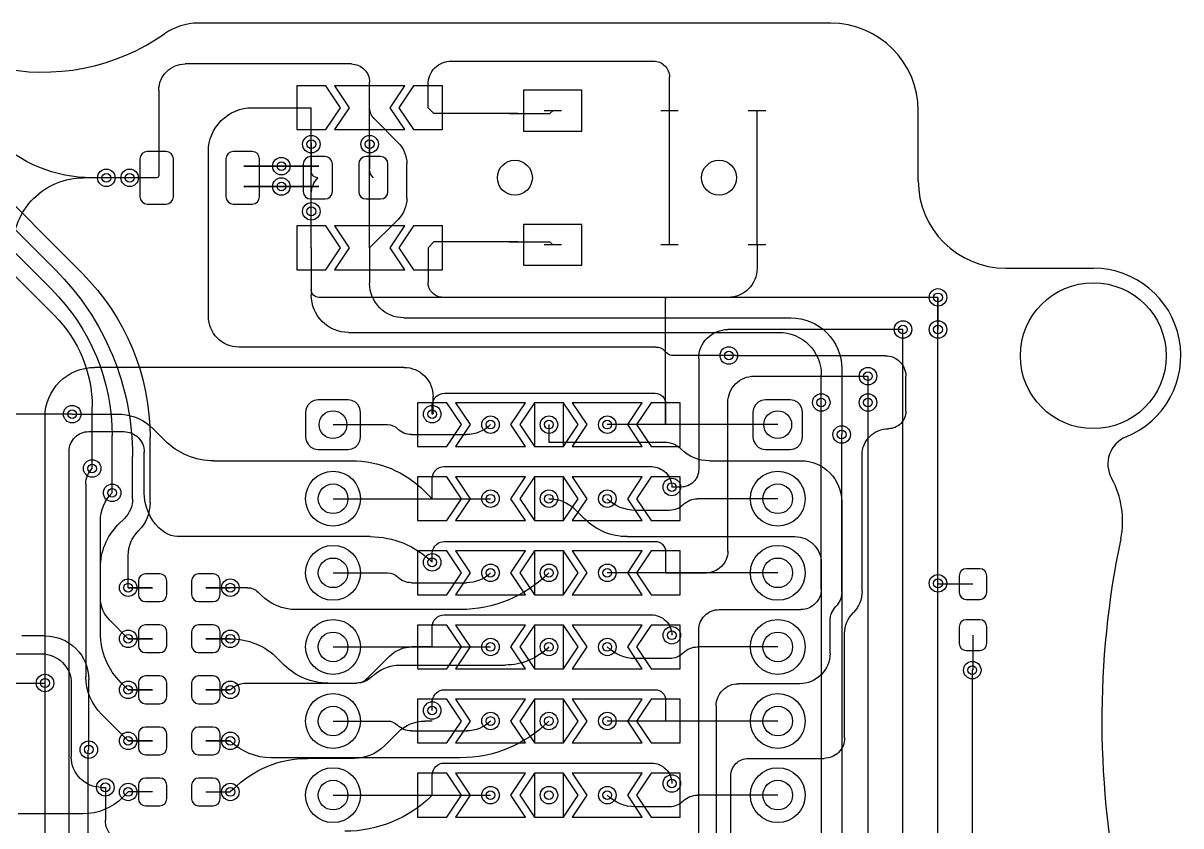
# Model space of a CAD drawing. Header units: millimetres. Extents: x -220 to 263, y -14 to 135.
# Drawn here: x -69.67 to -30, y 92.89 to 120.4 of the extents above; entities that cross this region are included whole.
import ezdxf

# ---------------------------------------------------------------- set-up
doc = ezdxf.new("R2010")
doc.units = ezdxf.units.MM
doc.layers.get('0').update_dxf_attribs({"color": 96, "lineweight": 25, "true_color": 0x008000})
doc.layers.add('livello 8', color=18, linetype='Continuous', lineweight=25, true_color=0x000000)
doc.layers.add('livello 9', color=18, linetype='Continuous', lineweight=25, true_color=0x000000)

msp = doc.modelspace()

# ---------------------------------------------------------------- linework, layer by layer
msp.add_line((-42, 120.399), (-63.676, 120.399))
at = {"flags": 128}
for points in [[(-39, 115), (-39, 117.399)], [(-36, 112), (-33, 112)]]:
    msp.add_lwpolyline(points, dxfattribs=at)
msp.add_circle((-33, 109), 2.5)
for centre, radius, start, end in [((-63.676, 118.399), 2, 90, 125.0079), ((-42, 117.399), 3, 0, 90), ((-69, 126), 7.28, 257.1817, 305.0079), ((-36, 115), 3, 180, 270), ((-33, 109), 3, 291.9867, 90), ((-31.502, 105.291), 1, 111.9867, 209.1674), ((-34.995, 103.341), 3, 348.1107, 29.1674), ((-2.5, 96.5), 30.208, 168.1107, 192.4259)]:
    msp.add_arc(centre, radius, start, end)
at = {"layer": 'livello 8', "color": 163, "true_color": 0x4d7fc4, "flags": 128}
for points in [[(-55.798, 118.299, -0.414214), (-54.998, 119.099)], [(-48.071, 119.099, -0.414214), (-47.523, 118.55)], [(-63.323, 115.999, -0.414214), (-61.823, 117.499)], [(-57.638, 117.115, -0.198932), (-57.798, 117.499)], [(-56.823, 116.299, -0.198935), (-56.523, 115.575)], [(-70.023, 112.68, -0.414214), (-67.603, 115.099)], [(-59.573, 115.099, -0.414214), (-59.798, 115.324)], [(-59.798, 114.556, -0.198912), (-59.573, 115.099)], [(-57.672, 115.099, -0.19894), (-57.798, 115.401)], [(-56.523, 114.399, -0.198914), (-56.823, 113.673)], [(-44.522, 111.993, -0.414214), (-45.517, 110.999)], [(-55.282, 110.999, -0.414214), (-55.798, 111.515)], [(-56.623, 110.299, -0.414214), (-57.798, 111.474)], [(-58.523, 109.799, -0.414214), (-59.798, 111.074)], [(-62.281, 109.299, -0.414214), (-63.323, 110.341)], [(-43.362, 110.299, -0.414214), (-41.623, 108.559)], [(-43.772, 109.799, -0.414214), (-42.323, 108.349)], [(-47.988, 109.299, -0.198896), (-47.705, 109.182)], [(-47.448, 109.002, -0.129257), (-47.623, 109.099)], [(-68.923, 106.899, -0.414214), (-67.223, 108.599)], [(-56.623, 108.599, -0.414214), (-55.623, 107.599)], [(-66.29, 106.997, -0.176202), (-65.228, 106.504)], [(-55.623, 107.031, -0.414214), (-55.655, 106.999)], [(-68.098, 105.724, -0.414214), (-67.423, 106.399)], [(-66.223, 106.399, -0.414214), (-65.523, 105.699)], [(-63.133, 105.399, -0.198922), (-64.823, 106.099)], [(-47.702, 106.039, -0.198912), (-47.123, 105.799)], [(-46.157, 105.399, -0.198913), (-47.123, 105.799)], [(-67.523, 104.613, -0.198898), (-67.306, 105.137)], [(-58.423, 105.399, -0.198914), (-55.916, 104.361)], [(-55.655, 104.789, -0.414214), (-55.245, 105.199)], [(-48.145, 105.199, -0.414214), (-47.445, 104.499)], [(-43.023, 105.399, -0.414214), (-41.623, 103.999)], [(-67.317, 105.125, -0.198921), (-67.34, 105.116)], [(-67.023, 103.333, -0.198913), (-66.623, 104.299)], [(-65.023, 103.099, -0.1989), (-65.523, 104.306)], [(-51.655, 104.099, -0.198911), (-50.746, 103.723)], [(-48.689, 103.699, -0.198913), (-49.655, 104.099)], [(-47.044, 103.899, -0.19891), (-46.562, 104.099)], [(-47.045, 103.899, -0.19891), (-47.527, 103.699)], [(-48.974, 102.799, -0.198924), (-50.423, 103.399)], [(-64.298, 102.799, -0.198914), (-65.023, 103.099)], [(-57.779, 102.799, -0.198912), (-55.655, 101.919)], [(-43.223, 102.799, -0.414214), (-42.323, 101.899)], [(-38.298, 101.174, -0.414214), (-38.323, 101.199)], [(-55.655, 99.709, -0.414214), (-55.245, 100.119)], [(-48.145, 100.119, -0.414214), (-47.445, 99.419)], [(-66.315, 97.792, -0.198917), (-67.023, 99.499)], [(-57.122, 98.699, -0.19891), (-56.35, 99.019)], [(-48.689, 98.619, -0.198913), (-49.655, 99.019)], [(-47.045, 98.819, -0.19891), (-47.527, 98.619)], [(-47.044, 98.819, -0.19891), (-46.562, 99.019)], [(-66.992, 96.719, -0.198907), (-67.523, 97.999)], [(-37.123, 98.249, -0.414214), (-37.148, 98.224)], [(-62.572, 97.549, -0.198909), (-62.017, 97.779)], [(-57.901, 97.921, -0.199014), (-58.242, 97.779)], [(-56.822, 96.099, -0.198892), (-55.905, 96.479)], [(-57.298, 95.623, -0.198926), (-58.323, 95.199)], [(-62.483, 94.138, -0.198907), (-59.923, 95.199)], [(-55.655, 94.629, -0.414214), (-55.245, 95.039)], [(-48.145, 95.039, -0.414214), (-47.445, 94.339)], [(-55.655, 93.939, -0.198912), (-58.648, 92.699)], [(-48.689, 93.539, -0.198913), (-49.655, 93.939)], [(-47.045, 93.739, -0.19891), (-47.527, 93.539)], [(-47.044, 93.739, -0.19891), (-46.562, 93.939)], [(-66.073, 92.299, -0.414214), (-66.856, 93.083)]]:
    msp.add_lwpolyline(points, format="xyb", dxfattribs=at)
for points in [[(-54.998, 119.099), (-48.071, 119.099)], [(-58.798, 117.499), (-59.298, 118.249), (-60.298, 118.249), (-60.298, 116.749), (-59.298, 116.749), (-58.798, 117.499)], [(-58.498, 117.499), (-58.998, 116.749), (-56.598, 116.749), (-57.098, 117.499), (-56.598, 118.249), (-58.998, 118.249), (-58.498, 117.499)], [(-56.798, 117.499), (-56.298, 116.749), (-55.298, 116.749), (-55.298, 118.249), (-56.298, 118.249), (-56.798, 117.499)], [(-55.798, 117.499), (-55.798, 118.299)], [(-47.523, 117.399), (-47.523, 118.55)], [(-50.523, 116.699), (-50.523, 118.099), (-52.523, 118.099), (-52.523, 116.699), (-50.523, 116.699)], [(-61.823, 117.499), (-59.798, 117.499)], [(-56.823, 116.299), (-57.638, 117.115)], [(-52.723, 117.299), (-53.323, 117.299)], [(-53.023, 117.299), (-51.623, 117.299)], [(-51.623, 117.299), (-51.523, 117.399)], [(-47.223, 117.399), (-47.823, 117.399)], [(-47.523, 112.799), (-47.523, 117.399)], [(-44.223, 117.399), (-44.823, 117.399)], [(-44.523, 112.799), (-44.523, 117.399)], [(-59.798, 116.249), (-59.798, 115.324)], [(-57.798, 116.249), (-57.798, 115.401)], [(-64.523, 115.749), (-64.542, 115.845), (-64.596, 115.926), (-64.677, 115.98), (-64.773, 115.999), (-65.423, 115.999), (-65.518, 115.98), (-65.599, 115.926), (-65.653, 115.845), (-65.673, 115.749), (-65.673, 114.449), (-65.653, 114.353), (-65.599, 114.272), (-65.518, 114.218), (-65.423, 114.199), (-64.773, 114.199), (-64.677, 114.218), (-64.596, 114.272), (-64.542, 114.353), (-64.523, 114.449), (-64.523, 115.749)], [(-63.323, 110.341), (-63.323, 115.999)], [(-61.573, 115.749), (-61.592, 115.845), (-61.646, 115.926), (-61.727, 115.98), (-61.823, 115.999), (-62.473, 115.999), (-62.568, 115.98), (-62.649, 115.926), (-62.703, 115.845), (-62.723, 115.749), (-62.723, 114.449), (-62.703, 114.353), (-62.649, 114.272), (-62.568, 114.218), (-62.473, 114.199), (-61.823, 114.199), (-61.727, 114.218), (-61.646, 114.272), (-61.592, 114.353), (-61.573, 114.449), (-61.573, 115.749)], [(-62.11, 115.499), (-59.535, 115.499)], [(-60.073, 114.624), (-60.053, 114.528), (-59.999, 114.447), (-59.918, 114.393), (-59.823, 114.374), (-59.323, 114.374), (-59.227, 114.393), (-59.146, 114.447), (-59.092, 114.528), (-59.073, 114.624), (-59.073, 115.574), (-59.092, 115.67), (-59.146, 115.751), (-59.227, 115.805), (-59.323, 115.824), (-59.823, 115.824), (-59.918, 115.805), (-59.999, 115.751), (-60.053, 115.67), (-60.073, 115.574), (-60.073, 114.624)], [(-58.173, 114.624), (-58.153, 114.528), (-58.099, 114.447), (-58.018, 114.393), (-57.923, 114.374), (-57.423, 114.374), (-57.327, 114.393), (-57.246, 114.447), (-57.192, 114.528), (-57.173, 114.624), (-57.173, 115.574), (-57.192, 115.67), (-57.246, 115.751), (-57.327, 115.805), (-57.423, 115.824), (-57.923, 115.824), (-58.018, 115.805), (-58.099, 115.751), (-58.153, 115.67), (-58.173, 115.574), (-58.173, 114.624)], [(-56.523, 114.399), (-56.523, 115.575)], [(-65.098, 115.099), (-67.603, 115.099)], [(-62.11, 114.799), (-59.535, 114.799)], [(-59.798, 113.948), (-59.798, 114.556)], [(-57.798, 112.699), (-56.823, 113.673)], [(-50.523, 112.099), (-50.523, 113.499), (-52.523, 113.499), (-52.523, 112.099), (-50.523, 112.099)], [(-58.798, 112.699), (-59.298, 113.449), (-60.298, 113.449), (-60.298, 111.949), (-59.298, 111.949), (-58.798, 112.699)], [(-58.498, 112.699), (-58.998, 111.949), (-56.598, 111.949), (-57.098, 112.699), (-56.598, 113.449), (-58.998, 113.449), (-58.498, 112.699)], [(-56.798, 112.699), (-56.298, 111.949), (-55.298, 111.949), (-55.298, 113.449), (-56.298, 113.449), (-56.798, 112.699)], [(-59.798, 112.699), (-59.798, 111.074)], [(-57.798, 112.699), (-57.798, 111.474)], [(-55.798, 112.699), (-55.798, 111.515)], [(-52.723, 112.899), (-53.323, 112.899)], [(-53.023, 112.899), (-51.623, 112.899)], [(-51.623, 112.899), (-51.523, 112.799)], [(-47.223, 112.799), (-47.823, 112.799)], [(-44.223, 112.799), (-44.823, 112.799)], [(-44.523, 112.799), (-44.523, 111.993)], [(-45.517, 110.999), (-55.282, 110.999)], [(-38.323, 63.099), (-38.323, 110.999)], [(-56.623, 110.299), (-43.362, 110.299)], [(-39.523, 56.199), (-39.523, 109.899)], [(-58.523, 109.799), (-43.772, 109.799)], [(-47.988, 109.299), (-62.281, 109.299)], [(-47.623, 109.099), (-47.705, 109.182)], [(-46.125, 109.002), (-47.448, 109.002)], [(-46.123, 108.999), (-46.125, 109.002)], [(-46.115, 109.007), (-46.123, 108.999)], [(-45.491, 109.007), (-46.115, 109.007)], [(-56.623, 108.599), (-67.223, 108.599)], [(-42.323, 107.399), (-42.323, 108.349)], [(-41.623, 108.559), (-41.623, 106.299)], [(-40.723, 108.299), (-40.723, 50.399)], [(-55.623, 107.031), (-55.623, 107.599)], [(-58.538, 105.789), (-58.406, 105.81), (-58.288, 105.87), (-58.194, 105.964), (-58.134, 106.083), (-58.113, 106.214), (-58.113, 107.064), (-58.134, 107.195), (-58.194, 107.314), (-58.288, 107.408), (-58.406, 107.468), (-58.538, 107.489), (-59.567, 107.489), (-59.699, 107.468), (-59.817, 107.408), (-59.911, 107.314), (-59.972, 107.195), (-59.992, 107.064), (-59.992, 106.214), (-59.972, 106.083), (-59.911, 105.964), (-59.817, 105.87), (-59.699, 105.81), (-59.567, 105.789), (-58.538, 105.789)], [(-54.655, 106.639), (-55.155, 107.389), (-56.155, 107.389), (-56.155, 105.889), (-55.155, 105.889), (-54.655, 106.639)], [(-52.955, 106.639), (-52.455, 107.389), (-54.855, 107.389), (-54.355, 106.639), (-54.855, 105.889), (-52.455, 105.889), (-52.955, 106.639)], [(-52.655, 106.639), (-52.155, 105.889), (-51.155, 105.889), (-51.155, 107.389), (-52.155, 107.389), (-52.655, 106.639)], [(-44.238, 107.489), (-44.369, 107.468), (-44.487, 107.408), (-44.581, 107.314), (-44.642, 107.195), (-44.663, 107.064), (-44.663, 106.214), (-44.642, 106.083), (-44.581, 105.964), (-44.487, 105.87), (-44.369, 105.81), (-44.238, 105.789), (-43.388, 105.789), (-43.256, 105.81), (-43.138, 105.87), (-43.044, 105.964), (-42.983, 106.083), (-42.963, 106.214), (-42.963, 107.064), (-42.983, 107.195), (-43.044, 107.314), (-43.138, 107.408), (-43.256, 107.468), (-43.388, 107.489), (-44.238, 107.489)], [(-68.923, 78.837), (-68.923, 106.899)], [(-67.991, 106.999), (-67.988, 106.997)], [(-67.988, 106.997), (-66.29, 106.997)], [(-67.423, 106.399), (-66.223, 106.399)], [(-65.228, 106.504), (-64.823, 106.099)], [(-51.655, 106.639), (-51.655, 106.039)], [(-43.813, 106.639), (-49.655, 106.639)], [(-51.655, 106.039), (-47.702, 106.039)], [(-68.098, 86.734), (-68.098, 105.724)], [(-65.523, 104.306), (-65.523, 105.699)], [(-67.317, 105.125), (-67.306, 105.137)], [(-63.133, 105.399), (-58.423, 105.399)], [(-55.245, 105.199), (-50.623, 105.199)], [(-50.623, 105.199), (-48.145, 105.199)], [(-46.157, 105.399), (-43.023, 105.399)], [(-54.655, 104.099), (-55.155, 104.849), (-56.155, 104.849), (-56.155, 103.349), (-55.155, 103.349), (-54.655, 104.099)], [(-55.655, 104.099), (-55.655, 104.789)], [(-54.355, 104.099), (-54.855, 103.349), (-52.455, 103.349), (-52.955, 104.099), (-52.455, 104.849), (-54.855, 104.849), (-54.355, 104.099)], [(-52.655, 104.099), (-52.155, 103.349), (-51.155, 103.349), (-51.155, 104.849), (-52.155, 104.849), (-52.655, 104.099)], [(-67.523, 104.613), (-67.523, 97.999)], [(-55.916, 104.361), (-55.655, 104.099)], [(-43.813, 104.099), (-46.562, 104.099)], [(-41.623, 103.999), (-41.623, 56.999)], [(-50.746, 103.723), (-50.423, 103.399)], [(-47.527, 103.699), (-48.689, 103.699)], [(-67.023, 102.499), (-67.023, 103.333)], [(-57.779, 102.799), (-64.298, 102.799)], [(-48.974, 102.799), (-43.223, 102.799)], [(-67.023, 99.499), (-67.023, 102.499)], [(-54.655, 101.559), (-55.155, 102.309), (-56.155, 102.309), (-56.155, 100.809), (-55.155, 100.809), (-54.655, 101.559)], [(-54.355, 101.559), (-54.855, 100.809), (-52.455, 100.809), (-52.955, 101.559), (-52.455, 102.309), (-54.855, 102.309), (-54.355, 101.559)], [(-52.655, 101.559), (-52.155, 100.809), (-51.155, 100.809), (-51.155, 102.309), (-52.155, 102.309), (-52.655, 101.559)], [(-42.323, 101.899), (-42.323, 62.082)], [(-36.885, 100.649), (-36.794, 100.667), (-36.717, 100.719), (-36.666, 100.796), (-36.648, 100.886), (-36.648, 101.461), (-36.666, 101.552), (-36.717, 101.629), (-36.794, 101.681), (-36.885, 101.699), (-37.36, 101.699), (-37.451, 101.681), (-37.528, 101.629), (-37.579, 101.552), (-37.598, 101.461), (-37.598, 100.886), (-37.579, 100.796), (-37.528, 100.719), (-37.451, 100.667), (-37.36, 100.649), (-36.885, 100.649)], [(-65.723, 100.811), (-65.704, 100.721), (-65.653, 100.644), (-65.576, 100.592), (-65.485, 100.574), (-64.985, 100.574), (-64.894, 100.592), (-64.817, 100.644), (-64.766, 100.721), (-64.748, 100.811), (-64.748, 101.286), (-64.766, 101.377), (-64.817, 101.454), (-64.894, 101.506), (-64.985, 101.524), (-65.485, 101.524), (-65.576, 101.506), (-65.653, 101.454), (-65.704, 101.377), (-65.723, 101.286), (-65.723, 100.811)], [(-63.898, 100.811), (-63.879, 100.721), (-63.828, 100.644), (-63.751, 100.592), (-63.66, 100.574), (-63.16, 100.574), (-63.069, 100.592), (-62.992, 100.644), (-62.941, 100.721), (-62.923, 100.811), (-62.923, 101.286), (-62.941, 101.377), (-62.992, 101.454), (-63.069, 101.506), (-63.16, 101.524), (-63.66, 101.524), (-63.751, 101.506), (-63.828, 101.454), (-63.879, 101.377), (-63.898, 101.286), (-63.898, 100.811)], [(-43.813, 101.559), (-49.655, 101.559)], [(-37.123, 101.174), (-38.298, 101.174)], [(-66.073, 101.049), (-65.235, 101.049)], [(-62.573, 101.049), (-63.41, 101.049)], [(-55.245, 100.119), (-48.145, 100.119)], [(-65.723, 99.061), (-65.704, 98.971), (-65.653, 98.894), (-65.576, 98.842), (-65.485, 98.824), (-64.985, 98.824), (-64.894, 98.842), (-64.817, 98.894), (-64.766, 98.971), (-64.748, 99.061), (-64.748, 99.536), (-64.766, 99.627), (-64.817, 99.704), (-64.894, 99.756), (-64.985, 99.774), (-65.485, 99.774), (-65.576, 99.756), (-65.653, 99.704), (-65.704, 99.627), (-65.723, 99.536), (-65.723, 99.061)], [(-63.898, 99.061), (-63.879, 98.971), (-63.828, 98.894), (-63.751, 98.842), (-63.66, 98.824), (-63.16, 98.824), (-63.069, 98.842), (-62.992, 98.894), (-62.941, 98.971), (-62.923, 99.061), (-62.923, 99.536), (-62.941, 99.627), (-62.992, 99.704), (-63.069, 99.756), (-63.16, 99.774), (-63.66, 99.774), (-63.751, 99.756), (-63.828, 99.704), (-63.879, 99.627), (-63.898, 99.536), (-63.898, 99.061)], [(-54.655, 99.019), (-55.155, 99.769), (-56.155, 99.769), (-56.155, 98.269), (-55.155, 98.269), (-54.655, 99.019)], [(-55.655, 99.019), (-55.655, 99.709)], [(-54.355, 99.019), (-54.855, 98.269), (-52.455, 98.269), (-52.955, 99.019), (-52.455, 99.769), (-54.855, 99.769), (-54.355, 99.019)], [(-52.655, 99.019), (-52.155, 98.269), (-51.155, 98.269), (-51.155, 99.769), (-52.155, 99.769), (-52.655, 99.019)], [(-36.885, 98.899), (-36.794, 98.917), (-36.717, 98.969), (-36.666, 99.046), (-36.648, 99.136), (-36.648, 99.711), (-36.666, 99.802), (-36.717, 99.879), (-36.794, 99.931), (-36.885, 99.949), (-37.36, 99.949), (-37.451, 99.931), (-37.528, 99.879), (-37.579, 99.802), (-37.598, 99.711), (-37.598, 99.136), (-37.579, 99.046), (-37.528, 98.969), (-37.451, 98.917), (-37.36, 98.899), (-36.885, 98.899)], [(-65.235, 99.299), (-66.073, 99.299)], [(-63.41, 99.299), (-62.573, 99.299)], [(-37.123, 99.424), (-37.123, 98.249)], [(-55.655, 99.019), (-56.35, 99.019)], [(-43.813, 99.019), (-46.562, 99.019)], [(-57.123, 98.699), (-57.823, 97.999)], [(-47.527, 98.619), (-48.689, 98.619)], [(-65.723, 97.311), (-65.704, 97.221), (-65.653, 97.144), (-65.576, 97.092), (-65.485, 97.074), (-64.985, 97.074), (-64.894, 97.092), (-64.817, 97.144), (-64.766, 97.221), (-64.748, 97.311), (-64.748, 97.786), (-64.766, 97.877), (-64.817, 97.954), (-64.894, 98.006), (-64.985, 98.024), (-65.485, 98.024), (-65.576, 98.006), (-65.653, 97.954), (-65.704, 97.877), (-65.723, 97.786), (-65.723, 97.311)], [(-63.898, 97.311), (-63.879, 97.221), (-63.828, 97.144), (-63.751, 97.092), (-63.66, 97.074), (-63.16, 97.074), (-63.069, 97.092), (-62.992, 97.144), (-62.941, 97.221), (-62.923, 97.311), (-62.923, 97.786), (-62.941, 97.877), (-62.992, 97.954), (-63.069, 98.006), (-63.16, 98.024), (-63.66, 98.024), (-63.751, 98.006), (-63.828, 97.954), (-63.879, 97.877), (-63.898, 97.786), (-63.898, 97.311)], [(-57.901, 97.921), (-57.823, 97.999)], [(-57.823, 97.999), (-57.881, 97.94)], [(-37.148, 98.224), (-37.148, 91.666)], [(-66.073, 97.549), (-66.315, 97.792)], [(-62.017, 97.779), (-58.242, 97.779)], [(-66.073, 97.549), (-65.235, 97.549)], [(-62.573, 97.549), (-63.41, 97.549)], [(-54.655, 96.479), (-55.155, 97.229), (-56.155, 97.229), (-56.155, 95.729), (-55.155, 95.729), (-54.655, 96.479)], [(-54.355, 96.479), (-54.855, 95.729), (-52.455, 95.729), (-52.955, 96.479), (-52.455, 97.229), (-54.855, 97.229), (-54.355, 96.479)], [(-52.655, 96.479), (-52.155, 95.729), (-51.155, 95.729), (-51.155, 97.229), (-52.155, 97.229), (-52.655, 96.479)], [(-66.992, 96.719), (-66.073, 95.799)], [(-55.655, 96.479), (-55.905, 96.479)], [(-43.813, 96.479), (-49.655, 96.479)], [(-65.723, 95.561), (-65.704, 95.471), (-65.653, 95.394), (-65.576, 95.342), (-65.485, 95.324), (-64.985, 95.324), (-64.894, 95.342), (-64.817, 95.394), (-64.766, 95.471), (-64.748, 95.561), (-64.748, 96.036), (-64.766, 96.127), (-64.817, 96.204), (-64.894, 96.256), (-64.985, 96.274), (-65.485, 96.274), (-65.576, 96.256), (-65.653, 96.204), (-65.704, 96.127), (-65.723, 96.036), (-65.723, 95.561)], [(-63.898, 95.561), (-63.879, 95.471), (-63.828, 95.394), (-63.751, 95.342), (-63.66, 95.324), (-63.16, 95.324), (-63.069, 95.342), (-62.992, 95.394), (-62.941, 95.471), (-62.923, 95.561), (-62.923, 96.036), (-62.941, 96.127), (-62.992, 96.204), (-63.069, 96.256), (-63.16, 96.274), (-63.66, 96.274), (-63.751, 96.256), (-63.828, 96.204), (-63.879, 96.127), (-63.898, 96.036), (-63.898, 95.561)], [(-56.823, 96.099), (-57.298, 95.623)], [(-66.073, 95.799), (-65.235, 95.799)], [(-62.573, 95.799), (-63.41, 95.799)], [(-67.423, 95.499), (-67.456, 95.465)], [(-67.456, 95.465), (-67.456, 88.051)], [(-58.323, 95.199), (-59.923, 95.199)], [(-55.245, 95.039), (-48.145, 95.039)], [(-65.723, 93.811), (-65.704, 93.721), (-65.653, 93.644), (-65.576, 93.592), (-65.485, 93.574), (-64.985, 93.574), (-64.894, 93.592), (-64.817, 93.644), (-64.766, 93.721), (-64.748, 93.811), (-64.748, 94.286), (-64.766, 94.377), (-64.817, 94.454), (-64.894, 94.506), (-64.985, 94.524), (-65.485, 94.524), (-65.576, 94.506), (-65.653, 94.454), (-65.704, 94.377), (-65.723, 94.286), (-65.723, 93.811)], [(-63.898, 93.811), (-63.879, 93.721), (-63.828, 93.644), (-63.751, 93.592), (-63.66, 93.574), (-63.16, 93.574), (-63.069, 93.592), (-62.992, 93.644), (-62.941, 93.721), (-62.923, 93.811), (-62.923, 94.286), (-62.941, 94.377), (-62.992, 94.454), (-63.069, 94.506), (-63.16, 94.524), (-63.66, 94.524), (-63.751, 94.506), (-63.828, 94.454), (-63.879, 94.377), (-63.898, 94.286), (-63.898, 93.811)], [(-54.655, 93.939), (-55.155, 94.689), (-56.155, 94.689), (-56.155, 93.189), (-55.155, 93.189), (-54.655, 93.939)], [(-55.655, 93.939), (-55.655, 94.629)], [(-54.355, 93.939), (-54.855, 93.189), (-52.455, 93.189), (-52.955, 93.939), (-52.455, 94.689), (-54.855, 94.689), (-54.355, 93.939)], [(-52.655, 93.939), (-52.155, 93.189), (-51.155, 93.189), (-51.155, 94.689), (-52.155, 94.689), (-52.655, 93.939)], [(-66.856, 94.206), (-66.856, 93.083)], [(-65.235, 94.049), (-66.073, 94.049)], [(-63.41, 94.049), (-62.573, 94.049)], [(-62.483, 94.138), (-62.573, 94.049)], [(-43.813, 93.939), (-46.562, 93.939)], [(-47.527, 93.539), (-48.689, 93.539)]]:
    msp.add_lwpolyline(points, dxfattribs=at)
at = {"layer": 'livello 8', "color": 7, "flags": 128}
for points in [[(-52.723, 117.299), (-53.323, 117.299)], [(-51.223, 117.399), (-51.823, 117.399)], [(-47.223, 117.399), (-47.823, 117.399)], [(-44.223, 117.399), (-44.823, 117.399)], [(-52.723, 112.899), (-53.323, 112.899)], [(-51.223, 112.799), (-51.823, 112.799)], [(-47.223, 112.799), (-47.823, 112.799)], [(-44.223, 112.799), (-44.823, 112.799)]]:
    msp.add_lwpolyline(points, dxfattribs=at)
at = {"layer": 'livello 8', "color": 7, "true_color": 0xececec}
for centre in [(-59.798, 116.249), (-57.798, 116.249), (-60.823, 115.499), (-66.823, 115.099), (-66.023, 115.099), (-60.823, 114.799), (-59.798, 113.948), (-38.323, 110.999), (-39.523, 109.899), (-38.323, 109.899), (-45.491, 109.007), (-40.723, 108.299), (-42.323, 107.399), (-40.723, 107.399), (-67.991, 106.999), (-55.655, 106.999), (-53.655, 106.639), (-51.655, 106.639), (-49.655, 106.639), (-41.623, 106.299), (-67.306, 105.137), (-47.445, 104.499), (-66.623, 104.299), (-53.655, 104.099), (-51.655, 104.099), (-49.655, 104.099), (-55.655, 101.919), (-53.655, 101.559), (-51.655, 101.559), (-49.655, 101.559), (-66.073, 101.049), (-62.573, 101.049), (-38.323, 101.199), (-66.073, 99.299), (-62.573, 99.299), (-47.445, 99.419), (-53.655, 99.019), (-51.655, 99.019), (-49.655, 99.019), (-37.148, 98.224), (-68.923, 97.782), (-66.073, 97.549), (-62.573, 97.549), (-55.655, 96.839), (-53.655, 96.479), (-51.655, 96.479), (-49.655, 96.479), (-66.073, 95.799), (-62.573, 95.799), (-67.423, 95.499), (-66.856, 94.206), (-47.445, 94.339), (-66.073, 94.049), (-62.573, 94.049), (-53.655, 93.939), (-51.655, 93.939), (-49.655, 93.939)]:
    msp.add_circle(centre, 0.3, dxfattribs=at)
at = {"layer": 'livello 8', "color": 7}
for centre, radius in [((-59.798, 116.249), 0.15), ((-57.798, 116.249), 0.15), ((-60.823, 115.499), 0.15), ((-52.823, 115.099), 0.6), ((-52.823, 115.099), 0.6), ((-45.823, 115.099), 0.6), ((-45.823, 115.099), 0.6), ((-66.823, 115.099), 0.15), ((-66.023, 115.099), 0.15), ((-60.823, 114.799), 0.15), ((-59.798, 113.948), 0.15), ((-38.323, 110.999), 0.15), ((-39.523, 109.899), 0.15), ((-38.323, 109.899), 0.15), ((-45.491, 109.007), 0.15), ((-40.723, 108.299), 0.15), ((-42.323, 107.399), 0.15), ((-40.723, 107.399), 0.15), ((-67.991, 106.999), 0.15), ((-55.655, 106.999), 0.15), ((-59.053, 106.639), 0.475), ((-53.655, 106.639), 0.15), ((-51.655, 106.639), 0.15), ((-49.655, 106.639), 0.15), ((-43.813, 106.639), 0.475), ((-41.623, 106.299), 0.15), ((-67.306, 105.137), 0.15), ((-66.623, 104.299), 0.15), ((-59.053, 104.099), 0.508), ((-47.445, 104.499), 0.15), ((-43.813, 104.099), 0.508), ((-53.655, 104.099), 0.15), ((-51.655, 104.099), 0.15), ((-49.655, 104.099), 0.15), ((-59.053, 101.559), 0.508), ((-55.655, 101.919), 0.15), ((-43.813, 101.559), 0.508), ((-53.655, 101.559), 0.15), ((-51.655, 101.559), 0.15), ((-49.655, 101.559), 0.15), ((-66.073, 101.049), 0.15), ((-62.573, 101.049), 0.15), ((-38.323, 101.199), 0.15), ((-66.073, 99.299), 0.15), ((-62.573, 99.299), 0.15), ((-59.053, 99.019), 0.508), ((-47.445, 99.419), 0.15), ((-43.813, 99.019), 0.508), ((-53.655, 99.019), 0.15), ((-51.655, 99.019), 0.15), ((-49.655, 99.019), 0.15), ((-37.148, 98.224), 0.15), ((-68.923, 97.782), 0.15), ((-66.073, 97.549), 0.15), ((-62.573, 97.549), 0.15), ((-59.053, 96.479), 0.508), ((-55.655, 96.839), 0.15), ((-43.813, 96.479), 0.508), ((-53.655, 96.479), 0.15), ((-51.655, 96.479), 0.15), ((-49.655, 96.479), 0.15), ((-67.423, 95.499), 0.15), ((-66.073, 95.799), 0.15), ((-62.573, 95.799), 0.15), ((-59.053, 93.939), 0.508), ((-47.445, 94.339), 0.15), ((-43.813, 93.939), 0.508), ((-66.856, 94.206), 0.15), ((-66.073, 94.049), 0.15), ((-62.573, 94.049), 0.15), ((-53.655, 93.939), 0.15), ((-51.655, 93.939), 0.15), ((-49.655, 93.939), 0.15)]:
    msp.add_circle(centre, radius, dxfattribs=at)
at = {"layer": 'livello 8', "color": 163, "true_color": 0x4d7fc4}
for centre in [(-59.053, 104.099), (-43.813, 104.099), (-59.053, 101.559), (-43.813, 101.559), (-59.053, 99.019), (-43.813, 99.019), (-59.053, 96.479), (-43.813, 96.479), (-59.053, 93.939), (-43.813, 93.939)]:
    msp.add_circle(centre, 0.94, dxfattribs=at)
at = {"layer": 'livello 9', "color": 22, "true_color": 0xc83434, "flags": 128}
for points in [[(-65.023, 118.099, -0.414214), (-64.123, 118.999)], [(-58.423, 118.999, -0.414214), (-57.798, 118.374)], [(-67.311, 115.099, -0.198912), (-70.691, 116.499)], [(-65.023, 115.174, -0.414214), (-65.098, 115.099)], [(-68.573, 111.95, -0.198911), (-65.923, 105.551)], [(-67.654, 111.83, -0.198914), (-65.323, 106.202)], [(-68.7, 111.277, -0.198913), (-66.623, 106.26)], [(-59.525, 110.999, -0.414106), (-59.798, 111.272)], [(-47.723, 110.999, -0.414214), (-47.655, 110.931)], [(-68.601, 110.378, -0.198914), (-67.306, 107.25)], [(-46.523, 108.899, -0.414214), (-45.523, 109.899)], [(-45.243, 109, -0.051553), (-45.236, 108.999)], [(-40.123, 108.999, -0.414214), (-39.423, 108.299)], [(-45.523, 107.399, -0.414214), (-44.623, 108.299)], [(-55.653, 107.345, -0.3721), (-55.23, 107.714)], [(-48.012, 107.714, -0.414214), (-47.655, 107.356)], [(-39.423, 107.099, -0.414214), (-40.023, 106.499)], [(-57.182, 106.639, -0.198859), (-56.845, 106.499)], [(-56.362, 106.299, -0.198948), (-56.845, 106.499)], [(-53.655, 106.639, -0.198911), (-54.475, 106.299)], [(-40.923, 105.599, -0.414214), (-40.023, 106.499)], [(-46.523, 105.099, -0.414214), (-47.123, 104.499)], [(-65.922, 104.099, -0.198904), (-66.205, 103.416)], [(-65.322, 103.965, -0.198921), (-65.723, 102.999)], [(-67.022, 101.75, -0.198907), (-66.423, 103.199)], [(-66.073, 102.154, -0.198913), (-65.723, 102.999)], [(-55.653, 102.265, -0.3721), (-55.23, 102.634)], [(-48.012, 102.634, -0.414214), (-47.655, 102.276)], [(-45.523, 102.299, -0.414214), (-46.263, 101.559)], [(-57.182, 101.559, -0.198859), (-56.845, 101.419)], [(-56.362, 101.219, -0.198948), (-56.845, 101.419)], [(-51.655, 101.559, -0.198912), (-54.696, 100.299)], [(-53.655, 101.559, -0.198911), (-54.475, 101.219)], [(-38.298, 101.174, -0.414214), (-38.323, 101.199)], [(-61.985, 101.049, -0.19891), (-61.623, 100.899)], [(-60.323, 100.299, -0.198896), (-61.517, 100.794)], [(-42.323, 100.999, -0.414214), (-43.023, 100.299)], [(-41.623, 100.882, -0.19891), (-41.823, 100.399)], [(-40.922, 100.923, -0.198924), (-41.223, 100.199)], [(-66.704, 99.931, -0.198922), (-67.023, 100.699)], [(-42.022, 99.916, -0.198894), (-41.823, 100.399)], [(-46.523, 99.599, -0.414214), (-45.823, 100.299)], [(-41.523, 99.475, -0.198914), (-41.223, 100.199)], [(-68.923, 99.399, -0.414214), (-67.423, 97.899)], [(-62.573, 99.299, -0.19892), (-60.951, 98.627)], [(-51.655, 99.019, -0.198912), (-53.151, 98.399)], [(-42.023, 98.799, -0.414214), (-43.062, 97.759)], [(-69.039, 98.782, -0.414214), (-68.023, 97.766)], [(-59.226, 97.779, -0.198924), (-60.723, 98.399)], [(-57.723, 97.999, -0.198913), (-56.757, 98.399)], [(-57.723, 97.999, -0.19891), (-58.253, 97.779)], [(-37.123, 98.249, -0.414214), (-37.148, 98.224)], [(-45.923, 96.999, -0.414214), (-45.162, 97.759)], [(-55.653, 97.185, -0.3721), (-55.23, 97.554)], [(-48.012, 97.554, -0.414214), (-47.655, 97.196)], [(-57.182, 96.479, -0.198859), (-56.845, 96.339)], [(-51.655, 96.479, -0.198912), (-54.696, 95.219)], [(-53.655, 96.479, -0.198911), (-54.475, 96.139)], [(-56.362, 96.139, -0.198948), (-56.845, 96.339)], [(-61.172, 95.219, -0.198925), (-62.573, 95.799)], [(-41.523, 95.899, -0.414214), (-42.223, 95.199)], [(-66.978, 94.206, -0.414214), (-68.023, 95.25)], [(-45.423, 94.599, -0.414214), (-44.823, 95.199)], [(-66.257, 93.865, -0.198912), (-67.623, 93.299)]]:
    msp.add_lwpolyline(points, format="xyb", dxfattribs=at)
for points in [[(-58.423, 118.999), (-64.123, 118.999)], [(-58.798, 117.499), (-59.298, 118.249), (-60.298, 118.249), (-60.298, 116.749), (-59.298, 116.749), (-58.798, 117.499)], [(-58.498, 117.499), (-58.998, 116.749), (-56.598, 116.749), (-57.098, 117.499), (-56.598, 118.249), (-58.998, 118.249), (-58.498, 117.499)], [(-57.798, 117.499), (-57.798, 118.374)], [(-56.798, 117.499), (-56.298, 116.749), (-55.298, 116.749), (-55.298, 118.249), (-56.298, 118.249), (-56.798, 117.499)], [(-65.023, 118.099), (-65.023, 115.174)], [(-50.523, 116.699), (-50.523, 118.099), (-52.523, 118.099), (-52.523, 116.699), (-50.523, 116.699)], [(-59.798, 116.299), (-59.798, 117.499)], [(-57.798, 116.399), (-57.798, 117.499)], [(-55.598, 117.299), (-55.798, 117.499)], [(-53.023, 117.299), (-55.598, 117.299)], [(-52.723, 117.299), (-53.323, 117.299)], [(-47.223, 117.399), (-47.823, 117.399)], [(-44.223, 117.399), (-44.823, 117.399)], [(-59.798, 113.599), (-59.798, 116.299)], [(-59.798, 116.299), (-59.798, 116.249)], [(-57.798, 112.699), (-57.798, 116.399)], [(-57.798, 116.399), (-57.798, 116.249)], [(-64.523, 115.749), (-64.542, 115.845), (-64.596, 115.926), (-64.677, 115.98), (-64.773, 115.999), (-65.423, 115.999), (-65.518, 115.98), (-65.599, 115.926), (-65.653, 115.845), (-65.673, 115.749), (-65.673, 114.449), (-65.653, 114.353), (-65.599, 114.272), (-65.518, 114.218), (-65.423, 114.199), (-64.773, 114.199), (-64.677, 114.218), (-64.596, 114.272), (-64.542, 114.353), (-64.523, 114.449), (-64.523, 115.749)], [(-61.573, 115.749), (-61.592, 115.845), (-61.646, 115.926), (-61.727, 115.98), (-61.823, 115.999), (-62.473, 115.999), (-62.568, 115.98), (-62.649, 115.926), (-62.703, 115.845), (-62.723, 115.749), (-62.723, 114.449), (-62.703, 114.353), (-62.649, 114.272), (-62.568, 114.218), (-62.473, 114.199), (-61.823, 114.199), (-61.727, 114.218), (-61.646, 114.272), (-61.592, 114.353), (-61.573, 114.449), (-61.573, 115.749)], [(-59.535, 115.499), (-62.11, 115.499)], [(-60.073, 114.624), (-60.053, 114.528), (-59.999, 114.447), (-59.918, 114.393), (-59.823, 114.374), (-59.323, 114.374), (-59.227, 114.393), (-59.146, 114.447), (-59.092, 114.528), (-59.073, 114.624), (-59.073, 115.574), (-59.092, 115.67), (-59.146, 115.751), (-59.227, 115.805), (-59.323, 115.824), (-59.823, 115.824), (-59.918, 115.805), (-59.999, 115.751), (-60.053, 115.67), (-60.073, 115.574), (-60.073, 114.624)], [(-58.173, 114.624), (-58.153, 114.528), (-58.099, 114.447), (-58.018, 114.393), (-57.923, 114.374), (-57.423, 114.374), (-57.327, 114.393), (-57.246, 114.447), (-57.192, 114.528), (-57.173, 114.624), (-57.173, 115.574), (-57.192, 115.67), (-57.246, 115.751), (-57.327, 115.805), (-57.423, 115.824), (-57.923, 115.824), (-58.018, 115.805), (-58.099, 115.751), (-58.153, 115.67), (-58.173, 115.574), (-58.173, 114.624)], [(-67.654, 111.83), (-71.023, 115.199)], [(-66.823, 115.099), (-67.311, 115.099)], [(-66.023, 115.099), (-66.823, 115.099)], [(-65.098, 115.099), (-66.023, 115.099)], [(-68.573, 111.95), (-71.323, 114.699)], [(-59.535, 114.799), (-62.11, 114.799)], [(-59.798, 113.599), (-59.798, 113.948)], [(-71.23, 113.806), (-68.7, 111.277)], [(-59.798, 112.699), (-59.798, 113.599)], [(-50.523, 112.099), (-50.523, 113.499), (-52.523, 113.499), (-52.523, 112.099), (-50.523, 112.099)], [(-71.315, 113.091), (-68.601, 110.378)], [(-58.798, 112.699), (-59.298, 113.449), (-60.298, 113.449), (-60.298, 111.949), (-59.298, 111.949), (-58.798, 112.699)], [(-58.498, 112.699), (-58.998, 111.949), (-56.598, 111.949), (-57.098, 112.699), (-56.598, 113.449), (-58.998, 113.449), (-58.498, 112.699)], [(-56.798, 112.699), (-56.298, 111.949), (-55.298, 111.949), (-55.298, 113.449), (-56.298, 113.449), (-56.798, 112.699)], [(-59.798, 112.699), (-59.798, 111.272)], [(-55.598, 112.899), (-55.798, 112.699)], [(-53.023, 112.899), (-55.598, 112.899)], [(-52.723, 112.899), (-53.323, 112.899)], [(-47.223, 112.799), (-47.823, 112.799)], [(-44.223, 112.799), (-44.823, 112.799)], [(-47.723, 110.999), (-59.525, 110.999)], [(-38.323, 110.999), (-47.723, 110.999)], [(-47.655, 106.639), (-47.655, 110.931)], [(-38.323, 110.999), (-38.323, 109.899)], [(-39.523, 109.899), (-45.523, 109.899)], [(-46.523, 108.899), (-46.523, 105.099)], [(-45.25, 109.007), (-45.491, 109.007)], [(-45.243, 109), (-45.25, 109.007)], [(-40.123, 108.999), (-45.236, 108.999)], [(-44.623, 108.299), (-40.723, 108.299)], [(-40.723, 108.299), (-40.723, 107.399)], [(-39.423, 107.099), (-39.423, 108.299)], [(-55.23, 107.714), (-48.012, 107.714)], [(-67.306, 105.137), (-67.306, 107.25)], [(-58.538, 105.789), (-58.406, 105.81), (-58.288, 105.87), (-58.194, 105.964), (-58.134, 106.083), (-58.113, 106.214), (-58.113, 107.064), (-58.134, 107.195), (-58.194, 107.314), (-58.288, 107.408), (-58.406, 107.468), (-58.538, 107.489), (-59.567, 107.489), (-59.699, 107.468), (-59.817, 107.408), (-59.911, 107.314), (-59.972, 107.195), (-59.992, 107.064), (-59.992, 106.214), (-59.972, 106.083), (-59.911, 105.964), (-59.817, 105.87), (-59.699, 105.81), (-59.567, 105.789), (-58.538, 105.789)], [(-55.653, 107), (-55.653, 107.345)], [(-50.655, 106.639), (-51.155, 107.389), (-52.155, 107.389), (-52.155, 105.889), (-51.155, 105.889), (-50.655, 106.639)], [(-50.355, 106.639), (-50.855, 105.889), (-48.455, 105.889), (-48.955, 106.639), (-48.455, 107.389), (-50.855, 107.389), (-50.355, 106.639)], [(-48.655, 106.639), (-48.155, 105.889), (-47.155, 105.889), (-47.155, 107.389), (-48.155, 107.389), (-48.655, 106.639)], [(-47.655, 107.356), (-47.655, 106.639)], [(-45.523, 102.299), (-45.523, 107.399)], [(-44.238, 107.489), (-44.369, 107.468), (-44.487, 107.408), (-44.581, 107.314), (-44.642, 107.195), (-44.663, 107.064), (-44.663, 106.214), (-44.642, 106.083), (-44.581, 105.964), (-44.487, 105.87), (-44.369, 105.81), (-44.238, 105.789), (-43.388, 105.789), (-43.256, 105.81), (-43.138, 105.87), (-43.044, 105.964), (-42.983, 106.083), (-42.963, 106.214), (-42.963, 107.064), (-42.983, 107.195), (-43.044, 107.314), (-43.138, 107.408), (-43.256, 107.468), (-43.388, 107.489), (-44.238, 107.489)], [(-42.323, 100.999), (-42.323, 107.399)], [(-67.991, 106.999), (-70.023, 106.999)], [(-55.655, 106.999), (-55.653, 107)], [(-59.053, 106.639), (-57.182, 106.639)], [(-66.623, 104.299), (-66.623, 106.26)], [(-65.323, 103.965), (-65.323, 106.202)], [(-56.362, 106.299), (-55.145, 106.299)], [(-55.145, 106.299), (-54.475, 106.299)], [(-41.623, 100.882), (-41.623, 106.299)], [(-65.923, 104.099), (-65.923, 105.551)], [(-40.923, 100.923), (-40.923, 105.599)], [(-50.655, 104.099), (-51.155, 104.849), (-52.155, 104.849), (-52.155, 103.349), (-51.155, 103.349), (-50.655, 104.099)], [(-50.355, 104.099), (-50.855, 103.349), (-48.455, 103.349), (-48.955, 104.099), (-48.455, 104.849), (-50.855, 104.849), (-50.355, 104.099)], [(-48.655, 104.099), (-48.155, 103.349), (-47.155, 103.349), (-47.155, 104.849), (-48.155, 104.849), (-48.655, 104.099)], [(-47.123, 104.499), (-47.445, 104.499)], [(-59.053, 104.099), (-53.655, 104.099)], [(-66.423, 103.199), (-66.205, 103.416)], [(-55.23, 102.634), (-48.012, 102.634)], [(-66.073, 101.049), (-66.073, 102.154)], [(-55.653, 101.92), (-55.653, 102.265)], [(-50.655, 101.559), (-51.155, 102.309), (-52.155, 102.309), (-52.155, 100.809), (-51.155, 100.809), (-50.655, 101.559)], [(-50.355, 101.559), (-50.855, 100.809), (-48.455, 100.809), (-48.955, 101.559), (-48.455, 102.309), (-50.855, 102.309), (-50.355, 101.559)], [(-48.655, 101.559), (-48.155, 100.809), (-47.155, 100.809), (-47.155, 102.309), (-48.155, 102.309), (-48.655, 101.559)], [(-47.655, 102.276), (-47.655, 101.559)], [(-67.023, 100.699), (-67.023, 101.75)], [(-55.655, 101.919), (-55.653, 101.92)], [(-36.885, 100.649), (-36.794, 100.667), (-36.717, 100.719), (-36.666, 100.796), (-36.648, 100.886), (-36.648, 101.461), (-36.666, 101.552), (-36.717, 101.629), (-36.794, 101.681), (-36.885, 101.699), (-37.36, 101.699), (-37.451, 101.681), (-37.528, 101.629), (-37.579, 101.552), (-37.598, 101.461), (-37.598, 100.886), (-37.579, 100.796), (-37.528, 100.719), (-37.451, 100.667), (-37.36, 100.649), (-36.885, 100.649)], [(-65.723, 100.811), (-65.704, 100.721), (-65.653, 100.644), (-65.576, 100.592), (-65.485, 100.574), (-64.985, 100.574), (-64.894, 100.592), (-64.817, 100.644), (-64.766, 100.721), (-64.748, 100.811), (-64.748, 101.286), (-64.766, 101.377), (-64.817, 101.454), (-64.894, 101.506), (-64.985, 101.524), (-65.485, 101.524), (-65.576, 101.506), (-65.653, 101.454), (-65.704, 101.377), (-65.723, 101.286), (-65.723, 100.811)], [(-63.898, 100.811), (-63.879, 100.721), (-63.828, 100.644), (-63.751, 100.592), (-63.66, 100.574), (-63.16, 100.574), (-63.069, 100.592), (-62.992, 100.644), (-62.941, 100.721), (-62.923, 100.811), (-62.923, 101.286), (-62.941, 101.377), (-62.992, 101.454), (-63.069, 101.506), (-63.16, 101.524), (-63.66, 101.524), (-63.751, 101.506), (-63.828, 101.454), (-63.879, 101.377), (-63.898, 101.286), (-63.898, 100.811)], [(-59.053, 101.559), (-57.182, 101.559)], [(-56.362, 101.219), (-55.145, 101.219)], [(-55.145, 101.219), (-54.475, 101.219)], [(-47.655, 101.559), (-46.263, 101.559)], [(-37.123, 101.174), (-38.298, 101.174)], [(-65.235, 101.049), (-66.073, 101.049)], [(-63.41, 101.049), (-62.573, 101.049)], [(-61.985, 101.049), (-62.573, 101.049)], [(-61.517, 100.794), (-61.623, 100.899)], [(-54.696, 100.299), (-60.323, 100.299)], [(-45.823, 100.299), (-43.023, 100.299)], [(-66.073, 99.299), (-66.704, 99.931)], [(-65.723, 99.061), (-65.704, 98.971), (-65.653, 98.894), (-65.576, 98.842), (-65.485, 98.824), (-64.985, 98.824), (-64.894, 98.842), (-64.817, 98.894), (-64.766, 98.971), (-64.748, 99.061), (-64.748, 99.536), (-64.766, 99.627), (-64.817, 99.704), (-64.894, 99.756), (-64.985, 99.774), (-65.485, 99.774), (-65.576, 99.756), (-65.653, 99.704), (-65.704, 99.627), (-65.723, 99.536), (-65.723, 99.061)], [(-63.898, 99.061), (-63.879, 98.971), (-63.828, 98.894), (-63.751, 98.842), (-63.66, 98.824), (-63.16, 98.824), (-63.069, 98.842), (-62.992, 98.894), (-62.941, 98.971), (-62.923, 99.061), (-62.923, 99.536), (-62.941, 99.627), (-62.992, 99.704), (-63.069, 99.756), (-63.16, 99.774), (-63.66, 99.774), (-63.751, 99.756), (-63.828, 99.704), (-63.879, 99.627), (-63.898, 99.536), (-63.898, 99.061)], [(-50.655, 99.019), (-51.155, 99.769), (-52.155, 99.769), (-52.155, 98.269), (-51.155, 98.269), (-50.655, 99.019)], [(-50.355, 99.019), (-50.855, 98.269), (-48.455, 98.269), (-48.955, 99.019), (-48.455, 99.769), (-50.855, 99.769), (-50.355, 99.019)], [(-48.655, 99.019), (-48.155, 98.269), (-47.155, 98.269), (-47.155, 99.769), (-48.155, 99.769), (-48.655, 99.019)], [(-46.523, 97.399), (-46.523, 99.599)], [(-42.023, 98.799), (-42.023, 99.916)], [(-36.885, 98.899), (-36.794, 98.917), (-36.717, 98.969), (-36.666, 99.046), (-36.648, 99.136), (-36.648, 99.711), (-36.666, 99.802), (-36.717, 99.879), (-36.794, 99.931), (-36.885, 99.949), (-37.36, 99.949), (-37.451, 99.931), (-37.528, 99.879), (-37.579, 99.802), (-37.598, 99.711), (-37.598, 99.136), (-37.579, 99.046), (-37.528, 98.969), (-37.451, 98.917), (-37.36, 98.899), (-36.885, 98.899)], [(-68.923, 99.399), (-69.723, 99.399)], [(-66.073, 99.299), (-65.235, 99.299)], [(-62.573, 99.299), (-63.41, 99.299)], [(-41.523, 95.899), (-41.523, 99.475)], [(-37.123, 99.424), (-37.123, 98.249)], [(-59.053, 99.019), (-53.655, 99.019)], [(-70.923, 98.782), (-69.039, 98.782)], [(-60.951, 98.627), (-60.723, 98.399)], [(-56.757, 98.399), (-53.151, 98.399)], [(-65.723, 97.311), (-65.704, 97.221), (-65.653, 97.144), (-65.576, 97.092), (-65.485, 97.074), (-64.985, 97.074), (-64.894, 97.092), (-64.817, 97.144), (-64.766, 97.221), (-64.748, 97.311), (-64.748, 97.786), (-64.766, 97.877), (-64.817, 97.954), (-64.894, 98.006), (-64.985, 98.024), (-65.485, 98.024), (-65.576, 98.006), (-65.653, 97.954), (-65.704, 97.877), (-65.723, 97.786), (-65.723, 97.311)], [(-63.898, 97.311), (-63.879, 97.221), (-63.828, 97.144), (-63.751, 97.092), (-63.66, 97.074), (-63.16, 97.074), (-63.069, 97.092), (-62.992, 97.144), (-62.941, 97.221), (-62.923, 97.311), (-62.923, 97.786), (-62.941, 97.877), (-62.992, 97.954), (-63.069, 98.006), (-63.16, 98.024), (-63.66, 98.024), (-63.751, 98.006), (-63.828, 97.954), (-63.879, 97.877), (-63.898, 97.786), (-63.898, 97.311)], [(-73.723, 97.782), (-68.923, 97.782)], [(-68.023, 97.766), (-68.023, 95.25)], [(-67.423, 95.499), (-67.423, 97.899)], [(-59.226, 97.779), (-58.253, 97.779)], [(-43.062, 97.759), (-45.162, 97.759)], [(-65.235, 97.549), (-66.073, 97.549)], [(-63.41, 97.549), (-62.573, 97.549)], [(-55.23, 97.554), (-48.012, 97.554)], [(-50.655, 96.479), (-51.155, 97.229), (-52.155, 97.229), (-52.155, 95.729), (-51.155, 95.729), (-50.655, 96.479)], [(-50.355, 96.479), (-50.855, 95.729), (-48.455, 95.729), (-48.955, 96.479), (-48.455, 97.229), (-50.855, 97.229), (-50.355, 96.479)], [(-48.655, 96.479), (-48.155, 95.729), (-47.155, 95.729), (-47.155, 97.229), (-48.155, 97.229), (-48.655, 96.479)], [(-46.523, 80.021), (-46.523, 97.399)], [(-55.655, 96.839), (-55.653, 96.84)], [(-55.653, 96.84), (-55.653, 97.185)], [(-47.655, 97.196), (-47.655, 96.479)], [(-45.923, 96.999), (-45.923, 78.199)], [(-59.053, 96.479), (-57.182, 96.479)], [(-65.723, 95.561), (-65.704, 95.471), (-65.653, 95.394), (-65.576, 95.342), (-65.485, 95.324), (-64.985, 95.324), (-64.894, 95.342), (-64.817, 95.394), (-64.766, 95.471), (-64.748, 95.561), (-64.748, 96.036), (-64.766, 96.127), (-64.817, 96.204), (-64.894, 96.256), (-64.985, 96.274), (-65.485, 96.274), (-65.576, 96.256), (-65.653, 96.204), (-65.704, 96.127), (-65.723, 96.036), (-65.723, 95.561)], [(-63.898, 95.561), (-63.879, 95.471), (-63.828, 95.394), (-63.751, 95.342), (-63.66, 95.324), (-63.16, 95.324), (-63.069, 95.342), (-62.992, 95.394), (-62.941, 95.471), (-62.923, 95.561), (-62.923, 96.036), (-62.941, 96.127), (-62.992, 96.204), (-63.069, 96.256), (-63.16, 96.274), (-63.66, 96.274), (-63.751, 96.256), (-63.828, 96.204), (-63.879, 96.127), (-63.898, 96.036), (-63.898, 95.561)], [(-56.362, 96.139), (-55.145, 96.139)], [(-55.145, 96.139), (-54.475, 96.139)], [(-65.235, 95.799), (-66.073, 95.799)], [(-63.41, 95.799), (-62.573, 95.799)], [(-60.723, 95.219), (-61.172, 95.219)], [(-54.696, 95.219), (-60.723, 95.219)], [(-44.823, 95.199), (-42.223, 95.199)], [(-65.723, 93.811), (-65.704, 93.721), (-65.653, 93.644), (-65.576, 93.592), (-65.485, 93.574), (-64.985, 93.574), (-64.894, 93.592), (-64.817, 93.644), (-64.766, 93.721), (-64.748, 93.811), (-64.748, 94.286), (-64.766, 94.377), (-64.817, 94.454), (-64.894, 94.506), (-64.985, 94.524), (-65.485, 94.524), (-65.576, 94.506), (-65.653, 94.454), (-65.704, 94.377), (-65.723, 94.286), (-65.723, 93.811)], [(-63.898, 93.811), (-63.879, 93.721), (-63.828, 93.644), (-63.751, 93.592), (-63.66, 93.574), (-63.16, 93.574), (-63.069, 93.592), (-62.992, 93.644), (-62.941, 93.721), (-62.923, 93.811), (-62.923, 94.286), (-62.941, 94.377), (-62.992, 94.454), (-63.069, 94.506), (-63.16, 94.524), (-63.66, 94.524), (-63.751, 94.506), (-63.828, 94.454), (-63.879, 94.377), (-63.898, 94.286), (-63.898, 93.811)], [(-50.655, 93.939), (-51.155, 94.689), (-52.155, 94.689), (-52.155, 93.189), (-51.155, 93.189), (-50.655, 93.939)], [(-50.355, 93.939), (-50.855, 93.189), (-48.455, 93.189), (-48.955, 93.939), (-48.455, 94.689), (-50.855, 94.689), (-50.355, 93.939)], [(-48.655, 93.939), (-48.155, 93.189), (-47.155, 93.189), (-47.155, 94.689), (-48.155, 94.689), (-48.655, 93.939)], [(-45.423, 57.399), (-45.423, 94.599)], [(-66.978, 94.206), (-66.856, 94.206)], [(-66.073, 94.049), (-66.257, 93.865)], [(-65.235, 94.049), (-66.073, 94.049)], [(-63.41, 94.049), (-62.573, 94.049)], [(-59.053, 93.939), (-53.655, 93.939)], [(-67.623, 93.299), (-69.843, 93.299)]]:
    msp.add_lwpolyline(points, dxfattribs=at)
at = {"layer": 'livello 9', "color": 7, "flags": 128}
for points in [[(-52.723, 117.299), (-53.323, 117.299)], [(-51.223, 117.399), (-51.823, 117.399)], [(-47.223, 117.399), (-47.823, 117.399)], [(-44.223, 117.399), (-44.823, 117.399)], [(-52.723, 112.899), (-53.323, 112.899)], [(-51.223, 112.799), (-51.823, 112.799)], [(-47.223, 112.799), (-47.823, 112.799)], [(-44.223, 112.799), (-44.823, 112.799)]]:
    msp.add_lwpolyline(points, dxfattribs=at)
at = {"layer": 'livello 9', "color": 7, "true_color": 0xececec}
for centre in [(-59.798, 116.249), (-57.798, 116.249), (-60.823, 115.499), (-66.823, 115.099), (-66.023, 115.099), (-60.823, 114.799), (-59.798, 113.948), (-38.323, 110.999), (-39.523, 109.899), (-38.323, 109.899), (-45.491, 109.007), (-40.723, 108.299), (-42.323, 107.399), (-40.723, 107.399), (-67.991, 106.999), (-55.655, 106.999), (-53.655, 106.639), (-51.655, 106.639), (-49.655, 106.639), (-41.623, 106.299), (-67.306, 105.137), (-47.445, 104.499), (-66.623, 104.299), (-53.655, 104.099), (-51.655, 104.099), (-49.655, 104.099), (-55.655, 101.919), (-53.655, 101.559), (-51.655, 101.559), (-49.655, 101.559), (-66.073, 101.049), (-62.573, 101.049), (-38.323, 101.199), (-66.073, 99.299), (-62.573, 99.299), (-47.445, 99.419), (-53.655, 99.019), (-51.655, 99.019), (-49.655, 99.019), (-37.148, 98.224), (-68.923, 97.782), (-66.073, 97.549), (-62.573, 97.549), (-55.655, 96.839), (-53.655, 96.479), (-51.655, 96.479), (-49.655, 96.479), (-66.073, 95.799), (-62.573, 95.799), (-67.423, 95.499), (-66.856, 94.206), (-47.445, 94.339), (-66.073, 94.049), (-62.573, 94.049), (-53.655, 93.939), (-51.655, 93.939), (-49.655, 93.939)]:
    msp.add_circle(centre, 0.3, dxfattribs=at)
at = {"layer": 'livello 9', "color": 7}
for centre, radius in [((-59.798, 116.249), 0.15), ((-57.798, 116.249), 0.15), ((-60.823, 115.499), 0.15), ((-52.823, 115.099), 0.6), ((-52.823, 115.099), 0.6), ((-45.823, 115.099), 0.6), ((-45.823, 115.099), 0.6), ((-66.823, 115.099), 0.15), ((-66.023, 115.099), 0.15), ((-60.823, 114.799), 0.15), ((-59.798, 113.948), 0.15), ((-38.323, 110.999), 0.15), ((-39.523, 109.899), 0.15), ((-38.323, 109.899), 0.15), ((-45.491, 109.007), 0.15), ((-40.723, 108.299), 0.15), ((-42.323, 107.399), 0.15), ((-40.723, 107.399), 0.15), ((-67.991, 106.999), 0.15), ((-55.655, 106.999), 0.15), ((-59.053, 106.639), 0.475), ((-53.655, 106.639), 0.15), ((-51.655, 106.639), 0.15), ((-49.655, 106.639), 0.15), ((-43.813, 106.639), 0.475), ((-41.623, 106.299), 0.15), ((-67.306, 105.137), 0.15), ((-66.623, 104.299), 0.15), ((-59.053, 104.099), 0.508), ((-47.445, 104.499), 0.15), ((-43.813, 104.099), 0.508), ((-53.655, 104.099), 0.15), ((-51.655, 104.099), 0.15), ((-49.655, 104.099), 0.15), ((-59.053, 101.559), 0.508), ((-55.655, 101.919), 0.15), ((-43.813, 101.559), 0.508), ((-53.655, 101.559), 0.15), ((-51.655, 101.559), 0.15), ((-49.655, 101.559), 0.15), ((-66.073, 101.049), 0.15), ((-62.573, 101.049), 0.15), ((-38.323, 101.199), 0.15), ((-66.073, 99.299), 0.15), ((-62.573, 99.299), 0.15), ((-59.053, 99.019), 0.508), ((-47.445, 99.419), 0.15), ((-43.813, 99.019), 0.508), ((-53.655, 99.019), 0.15), ((-51.655, 99.019), 0.15), ((-49.655, 99.019), 0.15), ((-37.148, 98.224), 0.15), ((-68.923, 97.782), 0.15), ((-66.073, 97.549), 0.15), ((-62.573, 97.549), 0.15), ((-59.053, 96.479), 0.508), ((-55.655, 96.839), 0.15), ((-43.813, 96.479), 0.508), ((-53.655, 96.479), 0.15), ((-51.655, 96.479), 0.15), ((-49.655, 96.479), 0.15), ((-67.423, 95.499), 0.15), ((-66.073, 95.799), 0.15), ((-62.573, 95.799), 0.15), ((-59.053, 93.939), 0.508), ((-47.445, 94.339), 0.15), ((-43.813, 93.939), 0.508), ((-66.856, 94.206), 0.15), ((-66.073, 94.049), 0.15), ((-62.573, 94.049), 0.15), ((-53.655, 93.939), 0.15), ((-51.655, 93.939), 0.15), ((-49.655, 93.939), 0.15)]:
    msp.add_circle(centre, radius, dxfattribs=at)
at = {"layer": 'livello 9', "color": 22, "true_color": 0xc83434}
for centre in [(-59.053, 104.099), (-43.813, 104.099), (-59.053, 101.559), (-43.813, 101.559), (-59.053, 99.019), (-43.813, 99.019), (-59.053, 96.479), (-43.813, 96.479), (-59.053, 93.939), (-43.813, 93.939)]:
    msp.add_circle(centre, 0.94, dxfattribs=at)

doc.saveas('drawing.dxf')
